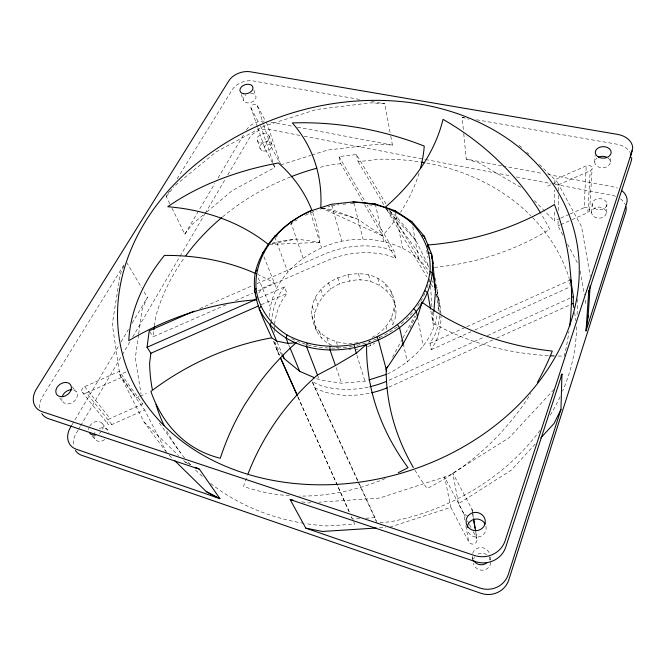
<?xml version="1.0" encoding="UTF-8"?>
<svg xmlns="http://www.w3.org/2000/svg" width="666" height="666" viewBox="0 0 666 666"><rect width="100%" height="100%" fill="white"/><g stroke="black" fill="none" stroke-linecap="round" stroke-linejoin="round"><path stroke-width="0.5" stroke-dasharray="3.33 2.5" d="M559.956 218.481L554.378 220.962L554.52 209.607M554.595 203.413L554.761 189.985M554.836 183.791L554.886 179.662L586.247 165.859A3.913 2.88 -1 0 1 591.599 166.841A3.913 2.88 -1 0 1 590.209 170.796L587.845 212.604L570.129 220.496M562.795 235.023L558.008 225.891L558.116 219.705M558.274 210.439L558.541 194.98M558.616 190.859L558.724 184.682L590.209 170.796M331.959 345.388C297.802 329.137 318.514 284.882 349.808 281.094C375.832 273.868 407.367 299.234 391.899 326.215M316.658 330.619C288.669 277.281 388.603 246.836 395.446 306.335M577.072 314.568L577.622 303.28M577.672 302.256L577.83 299.176M570.171 213.944L584.099 207.75L586.247 165.859M269.505 316.6C270.329 277.797 306.16 248.926 341.841 241.175C373.043 234.99 409.848 243.115 428.471 270.737M589.668 210.156L592.141 168.273M591.608 212.637L592.124 204.187M594.713 162.146L595.129 155.411M548.218 355.644A222.011 165.801 -1.9 0 1 432.975 323.068L433.857 311.738M606.26 212.579L606.951 204.104M610.372 161.921L610.839 156.127M226.082 304.828L153.038 336.83L153.829 330.819M154.479 325.816L155.661 316.808A216.067 180.586 -16.3 0 1 184.607 257.351M138.553 334.848L135.265 358.175L141.025 393.822M138.695 333.832L142.124 309.49L147.419 297.361L142.208 288.611M387.47 374.001C411.03 362.371 432.725 342.008 437.121 315.085M438.128 311.047L438.628 309.032L437.387 290.251L436.238 283.075M372.161 337.296C386.005 330.586 396.262 315.384 393.931 299.667M124.009 265.942L120.305 273.976L112.279 324.109L119.78 374.683L144.072 422.053L165.701 451.348M409.956 328.33L415.592 316.208M392.565 357.209L402.406 338.877M402.897 337.962L414.71 315.967M439.71 315.701A85.298 70.463 -16.3 0 1 435.015 334.757L429.978 343.398L431.152 349.767L436.138 341.175A84.457 70.097 -16.3 0 0 441 315.959M78.055 430.178L75.949 433.766A19.564 15.318 -38.3 0 0 73.526 445.962M78.58 429.279L80.153 426.598M80.678 425.699L121.67 355.81M122.194 354.92L130.078 341.475M132.701 336.996L179.47 257.251M179.995 256.36L204.695 214.244M205.22 213.353L225.191 179.304M227.814 174.825L249.359 138.087A15.634 11.097 -18.2 0 1 269.539 129.579L300.133 135.448M72.003 424.825L118.939 345.496M121.054 341.924L128.438 329.454M132.126 323.21L147.419 297.361M172.028 208.258L184.807 234.182L214.843 183.408M218.007 178.063L243.823 134.424M123.884 265.001L42.799 396.195A20.971 15.876 -36.7 0 0 39.927 408.949M169.797 203.729L166.234 196.495L169.497 191.2M177.123 178.871L232.126 89.877A16.55 11.239 -18.1 0 1 253.513 80.986L361.355 99.734M259.815 297.752L284.457 286.938L286.954 293.423L281.61 301.265A84.457 70.097 -16.3 0 0 274.475 325.191M284.457 286.938L279.054 294.83A85.298 70.463 -16.3 0 0 271.636 320.954M258.791 292.907L262.412 288.02L274.409 283.133A273.351 219.539 -40.9 0 0 257.759 274.467M184.807 234.182L192.674 223.893L206.035 212.637M166.234 196.495L173.976 186.738M535.181 444.089L511.396 470.104L458.524 503.712L465.159 516.358M553.946 389.502L509.182 437.695L448.959 475.549L379.528 498.085L319.114 502.197M206.818 211.979L231.968 190.792L274.783 167.432L261.297 127.639L259.44 124.092M175.424 185.265L216.209 151.815L264.294 126.041L316.6 109.482L370.862 102.83L384.757 103.804L390.576 135.048M367.59 346.595L370.479 345.704L374.791 343.223M492.807 339.918L390.751 386.297A84.457 70.097 -16.3 0 1 388.919 387.104M496.586 338.203L570.296 304.703M431.152 349.767L470.954 331.751M474.741 330.036L570.454 286.73M389.127 380.211L483.633 337.329M487.412 335.614L570.579 297.877M429.978 343.398L465.867 327.189M466.816 326.756L570.704 279.82M166.933 453.022L144.63 409.981L111.846 424.575A3.921 3.089 -36.7 0 1 107.409 423.126A3.921 3.089 -36.7 0 1 110.032 418.523L142.674 404.012L142.183 400.957M560.88 218.073L569.239 214.352M558.008 225.891L559.873 225.058M560.805 224.642L569.197 220.904M139.169 396.611L136.438 397.827L119.78 374.683L128.305 370.929M140.076 396.212L146.428 393.39M111.846 424.575L86.472 392.89A4.154 3.18 -35.3 0 1 81.818 391.417A4.154 3.18 -35.3 0 1 84.665 386.638L119.297 371.395L142.674 404.012M547.735 186.155L551.54 184.482M552.497 184.066L557.251 181.968L581.551 226.698L590.301 276.415M86.472 392.89L121.254 377.555L144.63 409.981M235.573 300.666L252.647 293.19M258.333 290.692L325.691 261.189A84.457 70.097 -16.3 0 1 386.68 255.003L395.612 258.217L394.172 251.407L367.099 204.887M261.263 304.72L286.954 293.423M199.742 308.658L253.097 285.323M256.91 283.658L323.601 254.495A85.298 70.463 -16.3 0 1 385.164 248.193L394.172 251.407M272.069 243.29L276.532 241.716L296.536 239.011L319.813 242.332A217.99 161.43 -29.4 0 0 312.82 212.654M389.835 527.164L450.857 507.317L468.697 541.749A4.387 4.221 7.6 0 0 474.592 543.689A4.387 4.221 7.6 0 0 476.531 538.036L475.566 532.034M316.508 378.588L319.305 379.795L341.616 383.225L364.943 381.252L367.882 380.311M280.752 164.893L310.905 155.32M311.879 155.011L327.439 150.075L379.187 144.039L392.449 145.121L390.759 136.055M272.577 243.723L295.005 239.169M362.512 201.132L340.792 163.678L338.986 156.577L356.452 154.554L386.297 204.37M340.792 163.678L330.719 164.835A216.067 180.586 -16.3 0 0 317.674 167.982M356.452 154.554L358.117 161.688L379.886 159.199A216.067 180.586 -16.3 0 1 420.704 162.013M357.967 342.599C341.541 345.696 322.202 339.96 314.352 324.192M348.942 349.817L350.932 349.658M355.902 349.284L357.892 349.126M310.922 502.755L307.85 502.963L300.974 501.648M359.665 518.656L352.497 519.122L351.232 516.283M365.817 518.248L375.033 517.649L376.956 522.71M379.978 522.519L390.035 521.861A216.067 180.586 -16.3 0 0 540.567 429.612M379.47 527.83L385.689 527.43M269.522 244.505L319.813 242.332M371.528 101.507L384.757 103.804M463.353 129.495L462.154 117.266L464.202 117.624M476.481 119.755L616.641 144.131A19.589 14.261 0 0 1 630.835 153.871M270.929 122.169L293.39 126.407M297.477 127.181L392.449 145.121M463.752 133.575L466.25 159.066L501.898 165.801M502.922 165.992L542.648 173.493M547.735 174.459L612.928 186.771A18.556 13.936 1 0 1 617.415 188.103M322.677 208.042L333.092 210.015L358.05 219.397L382.401 235.822A198.759 141.841 -20.1 0 0 398.276 215.618M304.212 136.23L424.55 159.324M425.566 159.524L511.23 175.966M516.325 176.94L550.998 183.6M555.078 184.382L612.187 195.338A18.348 13.861 1.2 0 1 615.775 196.337M462.154 117.266L468.914 119.189M466.25 159.066L479.12 162.97L521.22 187.621M321.77 207.992L356.285 218.681M335.672 346.978L338.453 348.176L337.545 345.454M357.784 481.193L312.246 381.801L321.661 385.889A85.298 70.463 -16.3 0 0 368.814 386.979M314.635 387.787L323.959 391.858A84.457 70.097 -16.3 0 0 370.654 392.998M320.779 207.684L382.401 235.822M183.658 460.572L185.123 461.996L190.484 464.702M185.123 461.996L189.585 464.418M519.064 145.379L522.352 147.835M389.135 210.581L396.27 216.408L414.96 238.853L428.654 265.942M144.072 422.053L178.53 455.577M526.789 152.173L529.012 154.346M539.36 164.469L557.251 181.968M169.122 455.169L172.769 458.749M534.307 200.541L554.378 220.962M385.872 208.092L415.8 240.368M59.74 398.027L62.804 401.615M92.199 435.98L94.872 439.102M72.278 386.863L76.44 391.958M102.306 423.609L107.484 429.945M82.176 392.166L107.759 423.851M84.665 386.638L110.032 418.523M385.78 208.175L428.962 266.941M159.374 423.01L180.386 452.555M281.502 354.437L272.777 340.259M149.783 331.61L153.038 336.83M390.559 211.488L427.863 273.759M358.117 161.688L384.224 205.444M386.888 209.907L426.848 276.881M428.979 280.453L430.577 283.133M431.11 284.024L432.709 286.705A84.457 70.097 -16.3 0 1 434.665 290.251M126.582 262.362L141.691 287.737M338.986 156.577L365.018 201.307M364.585 204.703L395.612 258.217M257.417 126.657L251.057 108.117A3.355 2.314 -18 0 1 253.055 104.77A3.355 2.314 -18 0 1 257.226 105.528L265.692 121.453M266.167 122.344L267.574 125L280.436 163.919M472.361 511.263A4.679 4.429 1.3 0 0 471.869 509.015L452.788 473.143L458.524 503.712M567.59 244.164L577.647 263.345M251.057 108.117L258.974 123.202M464.76 519.913L463.503 512.962L444.613 476.964L450.857 507.317M263.769 125.091L270.654 145.638L279.312 162.138M467.524 520.87L468.947 523.584M469.422 524.483L471.32 528.096M473.218 531.709L476.531 538.036M257.75 127.631L264.777 148.127L272.402 162.837M272.877 163.753L274.783 167.432M312.246 381.801L358.899 482.742M359.34 483.691L375.033 517.649M358.216 482.142L376.09 520.82M273.759 341.25A85.298 70.463 -16.3 0 0 276.573 348.984L279.945 356.543M298.085 397.186L349.126 511.563M297.893 396.903L349.159 511.804M351.282 516.558L352.123 518.456M276.573 348.984L279.245 355.128A84.457 70.097 -16.3 0 1 275.249 342.457M353.579 521.636L354.67 524.15L326.998 525.94A216.067 180.586 -16.3 0 1 304.878 523.484M277.089 341.999L282.251 354.004M258.217 277.963L270.038 306.285M288.603 344.43L289.793 347.311M430.461 273.135L431.227 275.033M436.23 287.396L437.387 290.251M263.961 256.793L276.448 288.27M317.466 375.016L319.305 379.795M274.817 237.079L287.737 271.886M311.904 315.559L314.227 322.028M319.472 331.81L321.745 338.195M312.254 306.493L314.56 313.012M241.217 94.347L243.44 100.716M257.409 140.759L260.24 148.868M336.122 367.515L341.616 383.225M326.964 337.837L329.171 344.197M315.318 297.619L317.582 304.187M290.684 221.92L303.072 258.1M257.226 105.528L263.445 124.117M336.33 341.825L337.237 344.547M320.862 289.494L323.06 296.112M253.854 90.118L255.677 95.604M269.064 135.839L271.778 143.981M328.488 282.65L330.602 289.31M310.381 212.071L321.478 247.669M356.884 355.128L364.943 381.252M337.695 277.497L339.71 284.199M347.885 274.359L349.808 281.094M331.751 205.236L341.841 241.175M368.931 340.209L369.447 342.041M369.705 342.957L370.479 345.704M358.416 273.435L360.239 280.186M378.738 335.639L379.47 338.403M368.623 274.792L370.354 281.551M353.896 202.83L362.962 238.977M386.014 326.498L386.705 329.287M377.847 278.363L379.495 285.115M391.408 317.957L392.973 324.517M385.472 283.941L387.054 290.676M394.097 308.799L395.621 315.409M403.246 343.789L407.409 362.029M390.967 291.2L392.507 297.902M375.308 204.012L383.616 241.25M395.329 211.655L402.539 247.943M417.474 316.983L423.251 346.337M465.834 525.874L468.697 541.749M412.787 226.706L418.531 258.758M472.402 557.783L473.06 561.471M430.86 310.989L433.866 328.196M580.253 271.02L584.34 295.155M585.189 300.183L586.047 305.211M426.706 250.508L427.888 257.609M436.197 294.097L438.628 309.032M570.296 285.772L568.914 277.173A216.067 180.586 -16.3 0 0 531.493 216.467M574.608 312.587L575.915 320.746M472.594 512.104L473.551 518.098M475.79 532.084L476.914 539.077M471.869 509.015L472.51 513.02M472.677 514.019L473.318 518.023M435.422 277.947L436.072 282.043M438.469 297.019L439.527 303.663M490.159 557.292L490.534 560.081A8.791 8.5 17.8 0 0 488.936 556.709M430.586 286.08L431.976 307.65M432.242 311.763L432.975 323.068M558.216 356.044A222.011 165.801 -1.9 0 0 564.235 356.127A265.01 254.379 -33.7 0 0 569.005 331.243M419.039 173.252A198.759 141.841 -20.1 0 1 400.482 212.304M576.565 326.798A216.067 180.586 -16.3 0 1 562.612 391.208M560.106 396.786A216.067 180.586 -16.3 0 1 549.192 416.866M303.838 523.318A216.067 180.586 -16.3 0 1 210.223 483.1M202.248 476.373A216.067 180.586 -16.3 0 1 194.064 468.514M190.568 464.818A216.067 180.586 -16.3 0 1 187.879 461.804M184.649 457.992A216.067 180.586 -16.3 0 1 165.909 429.27M222.627 216.841A216.067 180.586 -16.3 0 1 290.051 177.131M426.681 163.037A216.067 180.586 -16.3 0 1 530.76 215.717M385.256 478.554A246.295 196.878 -54.8 0 1 336.405 493.007L322.227 494.996A246.295 196.878 -54.8 0 1 299.425 496.07M289.385 495.679A246.295 196.878 -54.8 0 1 243.548 486.438A271.37 259.615 17.2 0 1 247.386 475.532M490.725 562.312A8.791 8.5 17.8 0 1 473.393 563.319M473.643 558.924A8.791 8.5 17.8 0 1 474.633 556.942M477.988 554.079A8.791 8.5 17.8 0 1 486.704 554.661M489.976 556.743A8.908 8.591 15.4 0 1 488.569 560.98M472.852 559.232A8.908 8.591 15.4 0 1 472.219 556.285M472.66 553.346A8.908 8.591 15.4 0 1 489.577 553.771M467.407 515.426A4.679 4.429 1.3 0 1 463.503 512.962M250.766 93.39A6.66 4.545 -18.1 0 1 255.411 99.226A6.66 4.545 -18.1 0 1 245.329 102.414A6.66 4.545 -18.1 0 1 245.92 94.913M89.694 426.157A7.892 6.169 -37.5 0 1 99.7 421.72A7.892 6.169 -37.5 0 1 102.198 430.303M101.007 431.934A7.892 6.169 -37.5 0 1 99.467 433.308M88.636 429.695A7.892 6.169 -37.5 0 1 88.928 427.913M99.442 428.496A7.801 6.127 -37.8 0 1 108.408 433.067M104.712 439.568A7.801 6.127 -37.8 0 1 97.477 441.025A7.801 6.127 -37.8 0 1 93.973 435.964M94.264 434.199A7.801 6.127 -37.8 0 1 95.013 432.45M485.972 526.24A9.491 9.049 6.5 0 1 478.654 536.946A9.491 9.049 6.5 0 1 467.407 529.786M429.462 278.846A88.337 70.671 -16.3 0 1 427.139 287.554M424.933 293.198A88.337 70.671 -16.3 0 1 416.242 308.067M412.421 312.862A88.337 70.671 -16.3 0 1 404.487 320.995M403.704 321.695A88.337 70.671 -16.3 0 1 399.675 325.083M397.202 326.989A88.337 70.671 -16.3 0 1 378.446 338.087M376.581 338.919A88.337 70.671 -16.3 0 1 355.353 345.746M352.397 346.328A88.337 70.671 -16.3 0 1 331.435 348.102M328.421 348.01A88.337 70.671 -16.3 0 1 307.642 344.805M305.602 344.222A88.337 70.671 -16.3 0 1 290.259 337.928M276.232 237.096A88.337 70.671 -16.3 0 1 277.564 235.664M290.384 224.392A88.337 70.671 -16.3 0 1 297.136 219.847M305.278 215.293A88.337 70.671 -16.3 0 1 309.965 213.078M310.914 212.67A88.337 70.671 -16.3 0 1 316.433 210.456M320.213 209.141A88.337 70.671 -16.3 0 1 323.085 208.242M327.905 206.918A88.337 70.671 -16.3 0 1 329.837 206.452M331.76 206.027A88.337 70.671 -16.3 0 1 338.927 204.753M343.065 204.246A88.337 70.671 -16.3 0 1 346.178 203.963M350.299 203.738A88.337 70.671 -16.3 0 1 355.394 203.679M368.573 204.728A88.337 70.671 -16.3 0 1 374.45 205.786M620.479 198.818A18.348 13.861 1.2 0 1 625.441 204.962M584.099 207.75A3.705 2.814 0 0 1 589.16 208.758A3.705 2.814 0 0 1 587.845 212.604M434.432 267.357A198.135 141.841 -9.9 0 0 549.741 229.27A252.397 217.249 23.1 0 0 541.133 213.828M414.943 470.196A256.51 212.496 10.1 0 0 427.206 488.494A247.169 230.935 -50.7 0 0 502.122 431.368L512.479 419.297A247.169 230.935 -50.7 0 0 530.902 393.398M437.104 292.091A85.298 70.463 -16.3 0 1 439.793 314.652M432.109 280.861A85.298 70.463 -16.3 0 1 433.1 282.642M607.975 157.909A7.826 5.728 -0.4 0 1 608.175 166.017A7.826 5.728 -0.4 0 1 597.094 166.184A7.826 5.728 -0.4 0 1 596.936 158.075M73.718 390.01A8.358 6.352 -36.2 0 1 76.798 397.702A8.358 6.352 -36.2 0 1 68.015 403.921A8.358 6.352 -36.2 0 1 61.93 398.343M246.462 129.97A15.793 11.122 -18.2 0 1 266.841 121.395M436.388 293.956A84.457 70.097 -16.3 0 1 440.975 314.91M274.192 332.376A84.457 70.097 -16.3 0 1 274.184 330.328M274.209 329.304A84.457 70.097 -16.3 0 1 274.384 326.215M264.777 148.127A3.197 2.281 -18.1 0 1 266.658 144.847A3.197 2.281 -18.1 0 1 270.654 145.638M594.388 208.167A7.418 5.594 0.6 0 0 606.726 205.561A7.418 5.594 0.6 0 0 597.494 198.784A7.418 5.594 0.6 0 0 594.388 208.167M593.839 216.6A7.334 5.569 0.8 0 0 606.043 214.019A7.334 5.569 0.8 0 0 596.919 207.259A7.334 5.569 0.8 0 0 593.839 216.6M260.622 142.899A6.352 4.496 -18.2 0 0 269.414 136.955A6.352 4.496 -18.2 0 0 259.698 135.09A6.352 4.496 -18.2 0 0 260.622 142.899M263.428 150.999A6.285 4.487 -18.2 0 0 272.128 145.096A6.285 4.487 -18.2 0 0 262.487 143.215A6.285 4.487 -18.2 0 0 263.428 150.999"/><path stroke-width="1" d="M293.107 500.149L290.16 499.583L305.802 528.155L479.928 588.028A22.494 21.737 21.5 0 0 508.325 574.383L560.963 409.415L561.962 374.125L561.047 375.949M570.637 281.793L570.704 279.82L573.418 296.595L573.126 303.413L573.784 307.492M433.857 311.738L435.556 290.11L432.475 259.49L431.568 253.804L424.35 236.288L411.879 221.645L395.138 210.706L375.308 204.012L352.947 202.006C373.41 202.372 393.706 208.275 409.74 221.32C423.718 234.157 431.327 252.481 430.036 271.47C424.825 309.815 389.993 336.663 353.912 344.447C331.202 348.401 307.501 346.07 287.038 334.973C270.562 324.65 258.508 308.142 256.044 288.611C253.788 253.788 280.011 224.3 310.398 211.03L310.081 211.097C284.548 222.627 262.504 243.789 255.544 271.57C250.466 295.155 262.487 316.958 271.703 337.812L276.69 341.075L288.203 343.473L296.295 342.59A285.622 270.321 7.5 0 0 257.609 385.214L244.747 404.612A285.622 270.321 7.5 0 0 220.296 458.25A258.791 153.28 -57.3 0 1 150.882 391.417A274.4 251.007 -48.5 0 1 271.703 337.812M621.32 190.251A18.556 13.936 1 0 1 626.614 203.654L586.013 330.919L588.786 290.534M586.013 330.919L588.086 317.282L590.184 285.597M307.068 343.315L306.626 346.911L317.466 375.016A271.37 259.615 17.2 0 0 248.077 473.734M194.022 311.164L149.242 330.744L147.036 347.261L150.891 353.255L149.617 363.012A216.067 180.586 -16.3 0 0 152.314 389.419M153.954 329.82L154.346 326.815M287.038 334.973L286.072 338.311L288.203 343.473M630.369 157.218L632.7 147.835A19.83 14.327 -0.3 0 0 617.49 134.374L250.491 71.811A16.725 11.264 -18.1 0 0 228.871 80.786L36.455 389.002A21.245 15.976 -36.4 0 0 42.158 411.663L474.292 555.427A24.309 23.21 9.2 0 0 505.153 540.709L632.342 150.383M413.37 467.54A256.51 212.496 10.1 0 1 386.172 369.13L403.246 343.789L417.474 316.983L422.094 302.214A233.516 172.436 -1.1 0 0 552.289 351.09A247.169 230.935 -50.7 0 1 537.462 382.301M561.962 374.125L505.752 547.069A23.968 22.944 10.9 0 1 475.349 561.58L290.16 499.583M588.478 292.549L631.143 161.28A19.589 14.261 0 0 0 631.659 157.551M271.278 322.336L269.913 325.308L276.69 341.075M402.156 345.121L403.022 343.256M421.22 304.079L422.094 302.214L421.103 304.046M560.963 409.415L554.154 423.335L540.784 437.962M386.172 369.13L387.645 366.375M71.478 425.716L70.421 427.497A19.797 15.418 -38 0 0 76.274 449.234L219.913 498.626L199.417 469.205L196.736 467.848M260.764 306.468L259.149 308.991C300.141 388.211 445.954 343.14 431.568 253.804L428.879 252.672M256.044 288.611L254.337 290.642L255.478 293.298M255.544 271.57L257.201 270.03M317.466 375.016L335.439 365.559L356.285 353.196L366.625 344.28A268.806 220.23 8.1 0 0 408.033 467.657A246.295 196.878 -54.8 0 1 398.293 472.66M262.462 253.03L263.936 251.948M274.467 236.155L275.641 235.489M571.237 304.27L573.126 303.413M571.528 297.452L573.418 296.595M147.036 347.261L256.027 299.417M150.891 353.255L258.408 305.977M290.684 221.92L291.467 221.595M368.864 379.995L386.488 374.317M310.081 211.097L331.477 204.279L353.654 201.856M374.076 204.112L375.308 204.012M376.365 528.021L322.477 531.468L305.802 528.155M393.423 210.647L395.138 210.706M409.74 221.32L411.879 221.645M421.878 235.597L424.35 236.288L424.692 238.32M199.417 469.205L48.535 418.689A20.971 15.876 -36.7 0 1 41.792 413.636M282.051 355.278L284.232 358.624L299.717 371.337L314.643 377.78M174.958 460.889L206.318 491.641L219.913 498.626M194.93 467.332L196.72 468.298M206.318 491.641L217.349 497.743M430.036 271.47L432.792 273.11L435.88 292.099M425.041 290.709L427.697 292.874L430.511 308.974M414.027 308.974L416.425 311.655L417.474 316.983M397.652 324.841L399.633 327.955L403.246 343.789M280.369 357.492L297.244 395.296M280.519 357.975L297.469 395.954M282.65 354.928L284.232 358.624M377.089 336.996L378.521 340.459L386.688 371.079M290.193 348.276L299.717 371.337M335.439 365.559L330.103 350.299L329.936 346.595M429.445 249.817L427.938 244.988A207.501 145.255 -10 0 0 554.403 204.537A265.01 254.379 -33.7 0 1 569.755 265.667L570.945 278.43A265.01 254.379 -33.7 0 1 569.663 326.248M431.868 257.559L432.475 259.49M356.285 353.196L353.912 344.447M428.288 247.028L427.938 244.988L428.063 247.044M434.623 283.799L435.323 287.887M587.745 315.268L588.086 317.282M473.709 519.097L475.632 531.085M473.476 519.022L474.284 524.025M474.6 526.023L474.925 528.03M432.634 260.514L433.125 263.586M256.651 296.911L256.726 299.75A280.91 247.552 -44.1 0 0 128.763 340.684A349.384 200.899 -5.4 0 1 164.402 255.428A273.351 219.539 -40.9 0 1 256.052 273.693M320.779 207.684A218.739 156.502 -27.1 0 0 292.332 122.927A276.082 223.551 19.4 0 1 348.127 125.982L359.232 127.747A276.082 223.551 19.4 0 1 424.259 146.087A198.759 141.841 -20.1 0 1 420.396 168.515M164.077 425.524A216.067 180.586 -16.3 0 1 156.002 404.47M185.814 255.694A216.067 180.586 -16.3 0 1 221.82 217.507M291.017 176.748A216.067 180.586 -16.3 0 1 316.675 168.257M421.711 162.179A216.067 180.586 -16.3 0 1 424.7 162.679M75.375 450.466A19.564 15.318 -38.3 0 0 81.826 455.344L480.827 593.248A22.211 21.487 24.1 0 0 508.841 579.778L625.707 212.163A18.348 13.861 1.2 0 0 625.982 206.735M268.498 244.547A252.173 195.23 -36.3 0 0 167.765 206.726A276.923 179.154 6.7 0 1 209.99 183.391L219.197 179.604A276.923 179.154 6.7 0 1 278.288 162.987A217.99 161.43 -29.4 0 1 312.138 210.856M554.204 355.927A222.011 165.801 -1.9 0 1 550.208 355.752M467.232 527.43A9.491 9.049 6.5 0 1 474.741 519.18A9.491 9.049 6.5 0 1 485.131 524.009M385.173 207.342A202.164 140.126 -18.5 0 0 443.007 119.339A252.397 217.249 23.1 0 1 495.446 157.934L504.72 167A252.397 217.249 23.1 0 1 540.617 212.987M598.534 157.151A7.826 5.728 -0.4 0 1 606.326 157.026M487.062 562.67A8.908 8.591 15.4 0 1 473.543 560.581M62.271 396.495A8.358 6.352 -36.2 0 1 71.886 389.702M95.787 434.948A7.892 6.169 -37.5 0 1 89.527 432.85M386.347 381.427A85.298 70.463 -16.3 0 1 369.805 386.755M387.071 387.887A84.457 70.097 -16.3 0 1 371.636 392.774M243.631 93.756A6.727 4.554 -18 0 0 252.988 87.604A6.727 4.554 -18 0 0 242.757 85.822A6.727 4.554 -18 0 0 243.631 93.756M233.491 469.43A234.174 188.203 -16.3 0 0 579.278 269.422A234.174 188.203 -16.3 0 0 232.417 138.911A234.174 188.203 -16.3 0 0 233.491 469.43M468.539 527.605A9.632 9.149 5.1 0 0 484.831 524.417A9.632 9.149 5.1 0 0 473.651 512.562A9.632 9.149 5.1 0 0 468.539 527.605M597.735 156.593A7.925 5.753 -0.6 0 0 610.922 153.763A7.925 5.753 -0.6 0 0 601.032 146.895A7.925 5.753 -0.6 0 0 597.735 156.593M63.328 396.57A8.467 6.394 -35.9 0 0 70.496 384.682A8.467 6.394 -35.9 0 0 56.976 387.504A8.467 6.394 -35.9 0 0 63.328 396.57"/></g></svg>
